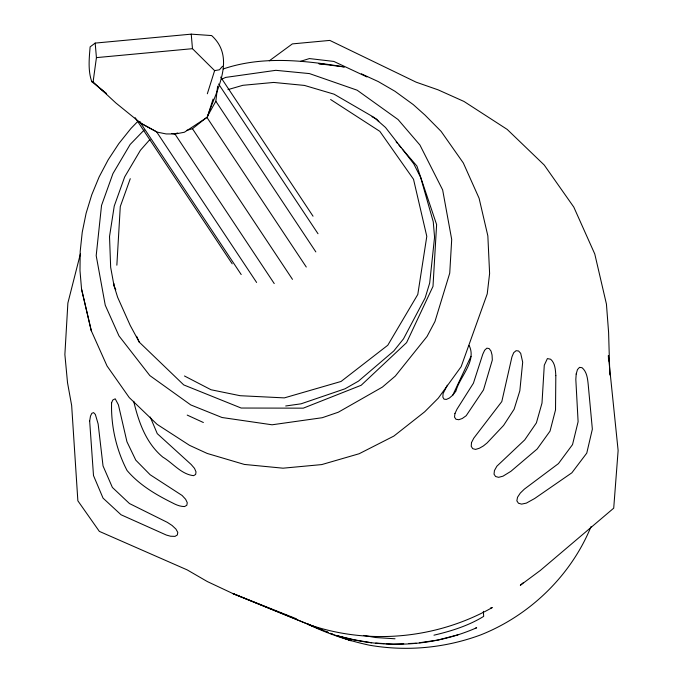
<?xml version="1.0" encoding="UTF-8"?>
<svg xmlns="http://www.w3.org/2000/svg" width="683" height="683" viewBox="0 0 683 683"><rect width="100%" height="100%" fill="white"/><g stroke="black" fill="none" stroke-linecap="round" stroke-linejoin="round"><path stroke-width="1.02" d="M447.348 385.203L443.096 393.536L442.849 397.13L444.027 399.154L446.34 399.435L449.431 398.027L452.761 395.167L455.911 391.12C459.693 376.751 476.913 361.264 469.178 345.564M116.853 265.2L120.285 206.548L130.265 178.698M207.367 116.4L215.837 101.28L217.638 86.143M93.101 81.917L96.423 57.62L95.185 43.089L191.231 34.15L211.636 35.567C236.822 58.465 215.495 91.744 207.291 117.245L184.401 132.237L175.343 133.979L166.131 133.936L157.124 132.101L141.074 123.41L115.871 102.979L93.101 81.917L91.778 81.661C87.851 70.597 89.183 58.379 90.122 46.879L95.185 43.089M80.355 253.999L67.882 303.039L64.876 354.503L67.523 382.711L71.664 405.548L77.862 500.818L99.342 531.374L187.21 569.904L207.308 581.549L232.954 593.595L328.455 632.56M207.333 93.776L214.616 70.622L192.469 48.681L191.231 34.15M207.291 117.245L213.062 99.12M452.761 395.167L470.997 356.313M591.051 526.567C571.005 575.547 530.017 615.281 480.883 634.831C445.282 648.047 406.863 651.667 369.435 645.204C348.176 640.663 327.541 633.619 307.931 624.253L310.236 624.86M222.547 66.242L219.448 69.794L214.616 70.622M149.995 139.409L140.425 150.26L124.673 176.923L114.249 206.027L109.519 236.531L110.663 267.318L114.044 285.776L117.63 297.284L130.18 325.347L139.247 342.123L183.744 384.922L241.159 408.033L303.278 408.161L361.187 385.272L406.59 342.644L432.996 286.399L436.616 224.587L416.92 166.063L402.372 149.099M138.043 121.156L130.931 128.481L118.816 143.609L108.179 159.805L99.129 176.923L91.753 194.809L86.101 213.292L82.242 232.22L80.193 251.404L79.988 270.681L81.567 289.199L91.274 330.726L107.043 365.986L129.249 397.574L157.099 424.356L189.567 445.359L207.18 453.444L244.352 464.431L283.01 468.188L321.736 464.585L359.147 453.743L393.878 436.07L424.664 411.823L438.264 398.189L461.145 366.686L487.235 293.869L489.609 273.482L487.85 235.891L479.09 198.232L463.322 162.972L441.116 131.384L425.022 115.111L413.266 104.601L394.902 91.24L378.245 81.567L361.35 73.815M144.139 130.043L130.154 144.472L112.934 173.619L101.536 205.429L96.192 255.638L105.242 305.19L118.962 335.874L149.833 375.582L190.762 404.925L222.018 417.509L272.056 424.792L322.239 417.714L338.298 412.225L382.412 387.09L395.32 376.068L427.037 336.48L434.96 321.505L449.738 273.132L451.702 239.477L442.652 189.925L419.934 145.035L398.061 119.534L357.132 90.19L309.467 73.593L275.838 70.323L225.655 77.41L221.796 79.143M523.485 582.565L520.318 585.28L540.338 570.433L613.718 508.161L618.124 450.532L608.374 355.587L608.553 360.889M186.579 130.427L192.461 128.72L206.864 117.297L306.283 267.036M269.298 60.821L292.35 43.9L329.812 40.408L416.169 82.182L438.119 89.849L463.979 101.451L507.187 129.403L544.24 165.038L573.788 207.077L594.773 253.991L606.436 304.097L608.596 332.348L609.834 374.967M475.334 628.275L476.657 627.754C433.594 646.673 384.136 649.063 339.024 636.215L337.718 635.882L354.281 639.792L371.637 642.805M223.247 68.949C262.52 55.605 304.379 60.403 344.42 66.96L318.884 63.724L326.004 64.526M300.554 61.325L309.399 58.567L333.85 61.436L366.933 76.94M227.977 89.618L242.866 85.307L273.687 82.438L304.456 85.426L334.038 94.169L373.9 117.322L385.494 127.448L413.736 163.783L420.685 177.503L433.261 221.813L434.567 237.172L429.675 283.095L425.15 297.89L403.491 338.87L393.792 350.977L358.473 381.131L344.975 388.815L301.049 403.824L285.699 405.984M171.774 133.492L174.814 133.825L177.751 132.98M433.97 635.181C451.224 631.126 468.521 625.73 483.684 616.373L483.359 611.328M457.986 634.823L437.786 640.065L419.388 642.763M490.403 608.126L492.298 607.554C436.727 638.938 368.222 645.418 307.931 624.253L318.73 628.377M96.423 57.62L192.469 48.681M403.747 643.736L393.254 644.18L386.049 643.719M408.989 643.523L416.323 643.215M375.752 643.07L383.991 643.591M395.022 638.776L375.496 637.521L363.655 635.446M334.329 634.883L351.122 640.731L341.312 636.983M282.531 613.291L232.954 593.595L323.503 630.52M283.232 613.556L286.151 614.717M286.493 614.871L289.472 616.049M290.027 616.262L292.947 617.415M293.434 617.628L296.413 618.807M325.467 631.323L328.421 632.535M187.21 415.093L203.372 422.512M372.013 116.75L376.743 119.209L378.826 121.634M184.47 375.983L211.038 389.754L240.109 395.705L284.35 397.89L341.073 381.456L387.782 345.248L417.791 294.458L426.798 236.352L413.514 179.253L379.842 131.358L330.606 99.513M139.349 121.454L140.604 123.034L156.603 131.828L256.612 282.455M98.591 87.219L106.574 93.699M91.778 81.661L106.497 93.631M396.14 141.825L397.523 143.439M398.915 145.061L400.989 147.477M220.669 77.094L313.036 216.204M218.586 84L318.005 233.74M215.837 101.28L315.845 251.907M192.461 128.72L292.469 279.347M174.814 133.825L274.233 283.565M140.604 123.034L241.201 274.549M135.14 117.647L232.211 263.834M139.93 121.668L141.074 123.41M115.786 289.66L114.044 285.776L113.967 283.641M136.643 336.292L139.247 342.123M150.226 417.023L157.261 433.637L191.146 464.474L194.518 468.376L196.012 471.919L195.645 474.446L193.631 475.658C181.226 474.344 173.004 463.125 162.853 457.14C146.461 443.557 139.067 423.238 134.15 403.166L133.8 401.28M81.567 289.199L91.274 330.726M89.669 421.104L93.503 475.59L103.056 498.146L121.045 514.769L166.345 535.054L170.605 536.232L175.002 536.377L177.324 534.977L177.793 532.399L175.915 529.06L172.107 525.492L167.326 522.358L129.463 503.542L112.388 487.449L103.031 465.934L98.147 423.955L95.355 414.461L93.571 412.592L91.812 413.343L90.472 416.135L89.669 421.104M555.817 375.616L555.527 409.894L550.028 431.144L537.18 448.979L510.893 471.321L502.995 476.179L498.633 477.323L495.593 476.521L494.031 474.173L494.441 470.553L496.882 466.19L524.732 439.886L536.394 422.888L541.995 403.107L544.283 365.209L547.39 358.584L550.643 359.241C555.236 363.236 555.45 369.964 555.817 375.616M576.196 373.994L575.82 379.492L578.108 421.718L572.525 444.616L558.438 463.612L524.356 489.13L520.292 493.083L517.526 497.258L516.852 500.835L518.44 503.226L521.599 504.122L526.354 503.115L534.678 498.496L571.867 472.807L586.765 453.119L592.357 429.155L588.2 384.478C587.585 378.595 586.893 371.757 582.053 367.71L579.508 367.36L577.468 369.588L576.196 373.994M471.501 442.593L471.227 446.298L472.713 448.654L475.556 449.414L479.423 448.219L483.368 445.956L487.056 442.985L503.593 425.424L514.12 409.228L519.831 390.83L522.683 362.195L520.677 353.29L518.559 350.985L516.109 350.695L513.701 352.684L511.934 356.902L501.809 401.57L473.78 438.17L471.501 442.593M111.602 402.722C110.859 426.004 116.323 449.875 127.072 470.519C139.341 484.913 155.604 494.518 172.347 502.833C176.137 504.874 180.218 506.581 184.589 506.555L186.818 505.258L187.27 502.722L185.648 499.299L182.13 495.491L150.149 474.753L135.797 460.171L126.944 441.739L118.415 404.848L115.214 398.812L112.815 399.999L111.602 402.722M454.955 413.488L454.511 417.1L455.954 419.242L458.763 419.721L462.254 418.5L466.173 415.734L483.496 389.916L492.323 360.035L492.059 355.006L491 351.045L489.13 348.569L486.868 348.168L484.648 350.234L482.787 354.212L473.421 383.206L457.012 409.134L454.955 413.488M333.338 634.541L330.41 633.354L333.338 634.541"/></g></svg>
